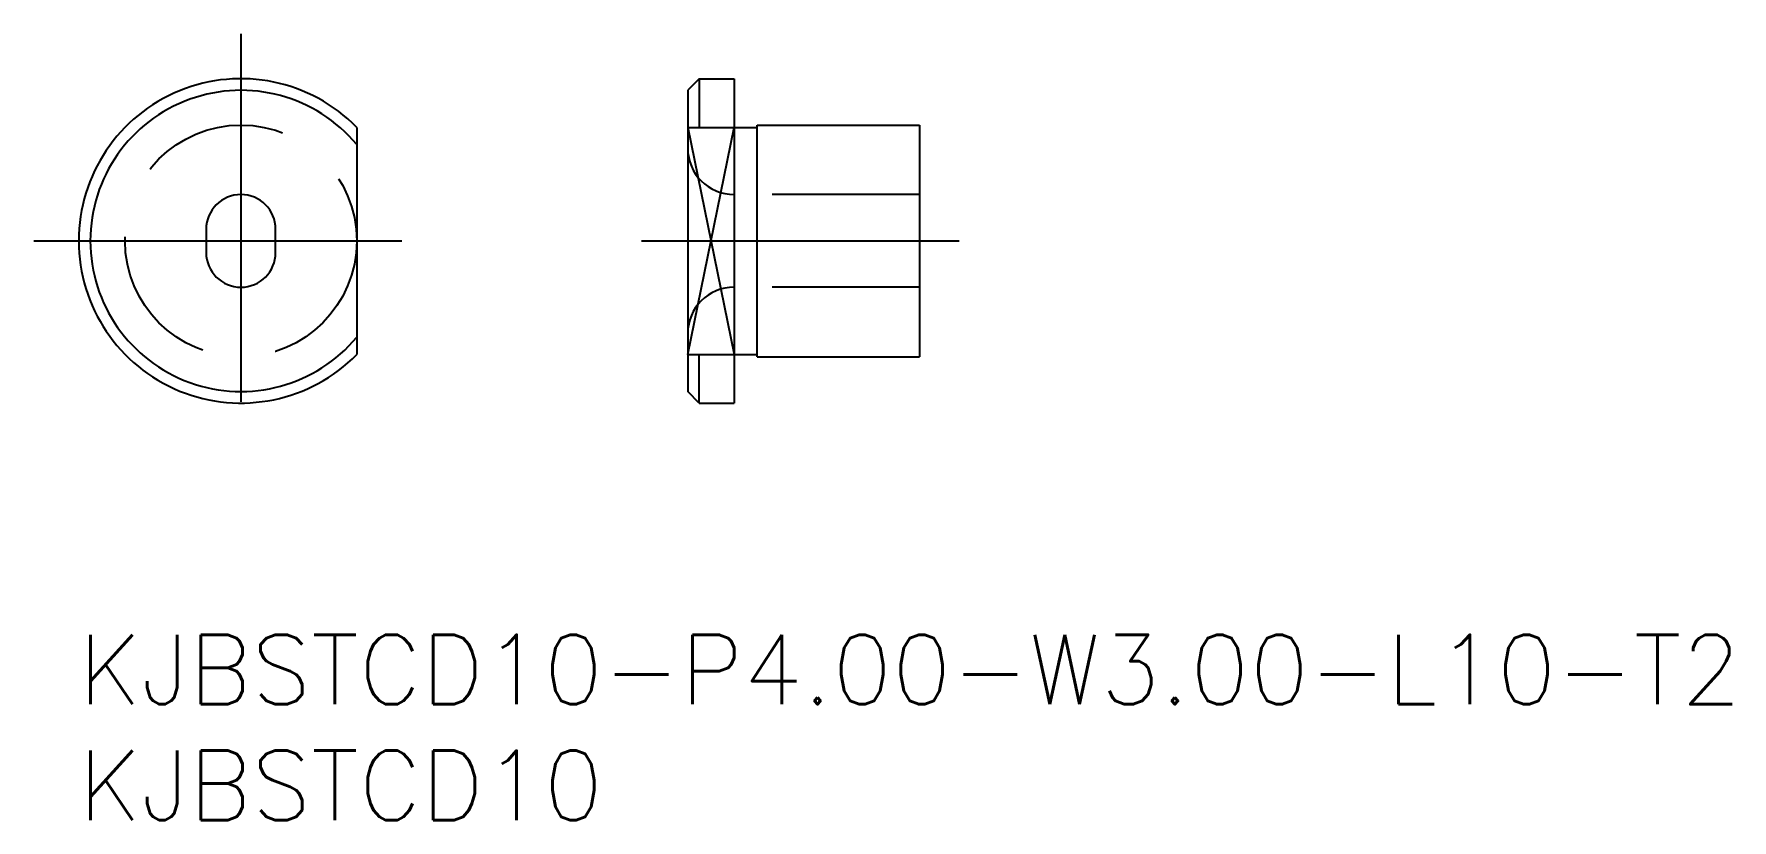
# Model space of a CAD drawing. Extents: x -1.9 to 71.4, y -8 to 25.9.
import ezdxf

# ---------------------------------------------------------------- set-up
doc = ezdxf.new("R2010")
doc.units = 0
doc.header["$LTSCALE"] = 0.5
doc.linetypes.add('CENTER', pattern=[50.8, 31.75, -6.35, 6.35, -6.35])
doc.linetypes.add('DASHED', pattern=[19.05, 12.7, -6.35])
for name, color, linetype in [('MSM_CENTER', 1, 'CENTER'), ('MSM_CONTINUOUS', 7, 'CONTINUOUS'), ('MSM_DASHED', 4, 'DASHED'), ('MSM_NARROW', 5, 'CONTINUOUS'), ('MSM_PART_NUMBER', 7, 'CONTINUOUS')]:
    doc.layers.add(name, color=color, linetype=linetype)
doc.styles.get("Standard").update_dxf_attribs({"font": 'txt.shx', "height": 3, "bigfont": 'bigfont.shx'})

# ---------------------------------------------------------------- blocks, each defined once
blk = doc.blocks.new('*U9')
at = {"layer": 'MSM_PART_NUMBER'}
blk.add_text('KJBSTCD10-P4.00-W3.00-L10-T2', height=3, dxfattribs=at).set_placement((0, -3))
blk = doc.blocks.new('*U10')
at = {"layer": 'MSM_PART_NUMBER'}
blk.add_text('KJBSTCD10', height=3, dxfattribs=at).set_placement((0, -8))

msp = doc.modelspace()

# ---------------------------------------------------------------- linework, layer by layer
at = {"layer": 'MSM_CENTER'}
for p, q in [((7, 25.932), (7, 8.068)), ((-1.932, 17), (15.932, 17)), ((24.285, 17), (38.001, 17))]:
    msp.add_line(p, q, dxfattribs=at)
at = {"layer": 'MSM_CONTINUOUS'}
for p, q in [((26.785, 24), (26.285, 23.5)), ((26.285, 23.5), (26.285, 10.5)), ((26.785, 24), (26.785, 21.899)), ((26.785, 24), (28.285, 24)), ((28.285, 24), (28.285, 10)), ((29.285, 22), (36.285, 22)), ((29.285, 12), (29.285, 22)), ((36.285, 22), (36.285, 12)), ((12, 21.899), (12, 12.101)), ((26.285, 21.899), (28.285, 21.899)), ((28.285, 21.9), (29.285, 21.9)), ((5.5, 17.5), (5.5, 16.5)), ((8.5, 16.5), (8.5, 17.5)), ((26.285, 12.101), (28.285, 12.101)), ((26.785, 10), (26.785, 12.101)), ((28.285, 12.1), (29.285, 12.1)), ((29.285, 12), (36.285, 12)), ((26.785, 10), (26.285, 10.5)), ((26.785, 10), (28.285, 10))]:
    msp.add_line(p, q, dxfattribs=at)
for centre, radius, start, end in [((7, 17), 7, 44.41531, 315.58469), ((7, 17), 6.5, 39.71514, 320.28486), ((7, 17.5), 1.5, 0, 180), ((7, 16.5), 1.5, 180, 0)]:
    msp.add_arc(centre, radius, start, end, dxfattribs=at)
at = {"layer": 'MSM_DASHED'}
for p, q in [((36.285, 19), (28.285, 19)), ((36.285, 15), (28.285, 15))]:
    msp.add_line(p, q, dxfattribs=at)
msp.add_circle((7, 17), 5, dxfattribs=at)
for centre, start, end in [((28.285, 21), 180, 270), ((28.285, 13), 90, 180)]:
    msp.add_arc(centre, 2, start, end, dxfattribs=at)
at = {"layer": 'MSM_NARROW'}
for p, q in [((26.285, 21.899), (28.285, 12.101)), ((26.285, 12.101), (28.285, 21.899))]:
    msp.add_line(p, q, dxfattribs=at)

# ---------------------------------------------------------------- block references
at = {"layer": 'MSM_CONTINUOUS'}
for name in ['*U9', '*U10']:
    msp.add_blockref(name, (0, 0), dxfattribs=at)

doc.saveas('drawing.dxf')
